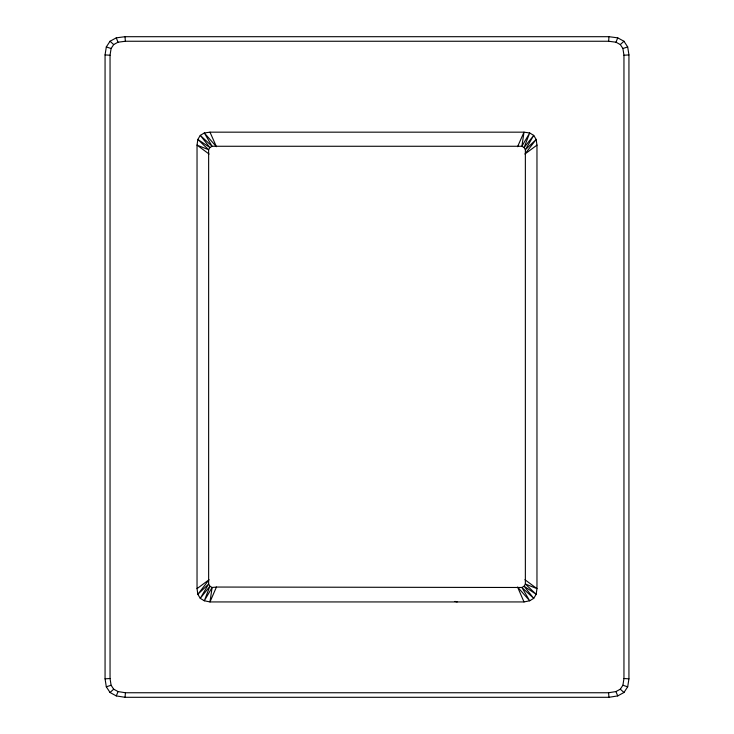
<?xml version="1.0" encoding="UTF-8"?>
<svg xmlns="http://www.w3.org/2000/svg" width="734" height="734" viewBox="0 0 734 734"><rect width="100%" height="100%" fill="white"/><g stroke="black" fill="none" stroke-linecap="round" stroke-linejoin="round"><path stroke-width="1.1" d="M608.633 41.251L616.01 42.214L620.313 44.572L622.9 48.499L623.955 55.243L623.955 678.51L622.9 685.253L620.313 689.18L615.945 691.575L608.55 692.749L125.45 692.749L118.055 691.575L113.687 689.18L111.1 685.253L110.045 678.51L110.045 55.243L111.1 48.499L113.687 44.572L117.99 42.214L125.367 41.251L608.633 41.251L608.981 36.7L617.716 37.838L623.955 41.251L627.689 46.948L628.937 54.912L628.937 678.84L627.689 686.804L623.955 692.501L617.716 695.915L608.981 697.3L125.019 697.3L116.284 695.915L110.045 692.501L106.311 686.804L105.063 678.84L105.063 54.912L106.311 46.948L110.045 41.251L116.284 37.838L125.019 36.7L608.981 36.7M125.019 697.3L125.45 692.749M616.01 42.214L617.716 37.838M116.284 695.915L118.055 691.575M216.429 587.053L209.988 601.935L204.318 600.779L200.272 598.357L197.841 594.311L197.033 588.64L197.033 145.112L197.841 139.451L200.272 135.395L204.318 132.973L209.988 132.166L524.012 132.166L529.682 132.973L533.728 135.395L536.159 139.451L536.967 145.112L536.967 588.64L536.159 594.311L533.728 598.357L529.682 600.779L524.012 601.935L209.988 601.935L212.108 587.484L209.906 586.218L208.639 584.016L208.639 149.736L209.906 147.534L212.108 146.268L521.892 146.268L524.094 147.534L525.361 149.736L525.361 584.016L524.094 586.218L521.892 587.484L216.429 587.053L212.108 587.484L204.318 600.779L209.906 586.218L200.272 598.357L208.639 584.016L197.841 594.311L209.08 579.704L197.033 588.64M517.571 146.699L524.012 132.166L521.892 146.268L529.682 132.973L524.094 147.534L533.728 135.395L525.361 149.736L536.159 139.451L524.92 154.048L536.967 145.112M620.313 44.572L623.955 41.251M110.045 692.501L113.687 689.18M622.9 48.499L627.689 46.948M106.311 686.804L111.1 685.253M623.955 55.243L628.937 54.912M105.063 678.84L110.045 678.51M105.063 54.912L110.045 55.243M623.955 678.51L628.937 678.84M454.952 601.403L457.172 601.935M106.311 46.948L111.1 48.499M622.9 685.253L627.689 686.804M209.08 154.048L197.033 145.112L208.639 149.736L197.841 139.451L209.906 147.534L200.272 135.395L212.108 146.268L204.318 132.973L216.429 146.699L209.988 132.166M524.92 579.704L536.967 588.64L525.361 584.016L536.159 594.311L524.094 586.218L533.728 598.357L521.892 587.484L529.682 600.779L517.571 587.053L524.012 601.935M110.045 41.251L113.687 44.572M620.313 689.18L623.955 692.501M615.945 691.575L617.716 695.915M116.284 37.838L117.99 42.214M608.55 692.749L608.981 697.3M125.019 36.7L125.367 41.251"/></g></svg>
